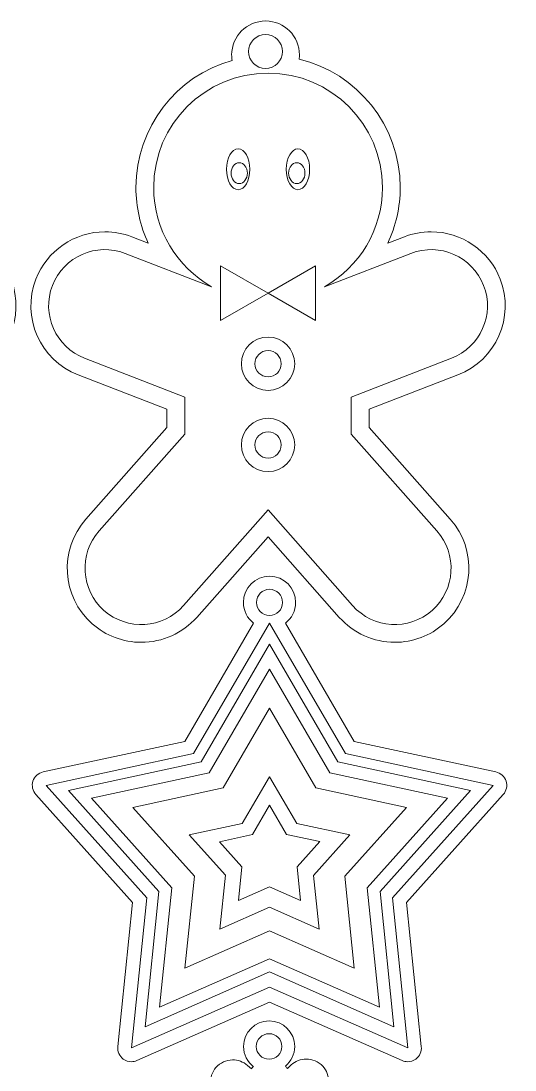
# Model space of a CAD drawing. Header units: centimetres. Extents: x -19.9 to 19.8, y -14.3 to 14.8.
# Drawn here: x 13.14 to 19.8, y 0.63 to 14.79 of the extents above; entities that cross this region are included whole.
import ezdxf

# ---------------------------------------------------------------- set-up
doc = ezdxf.new("R2010")
doc.units = ezdxf.units.CM
doc.header["$MEASUREMENT"] = 0
for name, color, linetype in [('layer 1', 7, 'Continuous'), ('layer 2', 7, 'Continuous'), ('layer 3', 7, 'Continuous')]:
    doc.layers.add(name, color=color, linetype=linetype)

msp = doc.modelspace()

# ---------------------------------------------------------------- linework, layer by layer
at = {"layer": 'layer 1', "color": 250, "lineweight": 9}
for points, knots in [([(15.98624, 14.26094), (15.98234, 14.28496), (15.98031, 14.30965), (15.98031, 14.33479), (15.98031, 14.33479), (15.98031, 14.58734), (16.18506, 14.79209), (16.43761, 14.79209), (16.43761, 14.79209), (16.69016, 14.79209), (16.8949, 14.58734), (16.8949, 14.33479), (16.8949, 14.33479), (16.8949, 14.31557), (16.89371, 14.29661), (16.89141, 14.27802)], [0, 0, 0, 0, 0.2, 0.2, 0.2, 0.2, 0.4, 0.4, 0.4, 0.4, 0.6, 0.6, 0.6, 0.6, 1, 1, 1, 1]), ([(16.43761, 14.60917), (16.56388, 14.60917), (16.66625, 14.50679), (16.66625, 14.38052), (16.66625, 14.38052), (16.66625, 14.25424), (16.56388, 14.15187), (16.43761, 14.15187), (16.43761, 14.15187), (16.31133, 14.15187), (16.20896, 14.25424), (16.20896, 14.38052), (16.20896, 14.38052), (16.20896, 14.50679), (16.31133, 14.60917), (16.43761, 14.60917)], [0, 0, 0, 0, 0.2, 0.2, 0.2, 0.2, 0.4, 0.4, 0.4, 0.4, 0.6, 0.6, 0.6, 0.6, 1, 1, 1, 1]), ([(9.38624, 14.26094), (8.63813, 14.04915), (8.08842, 13.36005), (8.08842, 12.54499), (8.08842, 12.54499), (8.08842, 12.28096), (8.14751, 12.02466), (8.25609, 11.7924), (8.25609, 11.7924), (8.25609, 11.7924), (8.03206, 11.87919), (8.03206, 11.87919), (8.03206, 11.87919), (7.91612, 11.92418), (7.79476, 11.94691), (7.67124, 11.94691), (7.67124, 11.94691), (7.26179, 11.94692), (6.8871, 11.69035), (6.73889, 11.30827), (6.73889, 11.30827), (6.53981, 10.79432), (6.796, 10.21418), (7.30997, 10.0151), (7.30997, 10.0151), (7.30997, 10.0151), (8.50808, 9.55093), (8.50808, 9.55093), (8.50808, 9.55093), (8.50808, 9.55093), (8.50808, 9.30577), (8.50808, 9.30577), (8.50808, 9.30577), (8.50808, 9.30577), (7.41274, 8.06753), (7.41274, 8.06753), (7.41274, 8.06753), (7.04772, 7.65477), (7.08649, 7.02183), (7.4992, 6.65665), (7.4992, 6.65665), (7.68209, 6.4949), (7.9172, 6.40579), (8.16117, 6.40579), (8.16117, 6.40579), (8.44753, 6.4058), (8.72054, 6.52877), (8.91021, 6.74306), (8.91021, 6.74306), (8.91021, 6.74306), (9.87139, 7.82969), (9.87139, 7.82969), (9.87139, 7.82969), (9.87139, 7.82969), (10.83255, 6.74301), (10.83255, 6.74301), (10.83255, 6.74301), (11.02216, 6.52877), (11.29512, 6.40579), (11.58154, 6.40579), (11.58154, 6.40579), (11.82549, 6.4058), (12.0606, 6.49488), (12.24354, 6.65665), (12.24354, 6.65665), (12.65631, 7.02189), (12.69509, 7.65482), (12.32995, 8.06753), (12.32995, 8.06753), (12.32995, 8.06753), (11.23474, 9.30577), (11.23474, 9.30577), (11.23474, 9.30577), (11.23474, 9.30577), (11.23474, 9.55093), (11.23474, 9.55093), (11.23474, 9.55093), (11.23474, 9.55093), (12.43284, 10.01511), (12.43284, 10.01511), (12.43284, 10.01511), (12.94675, 10.21424), (13.20293, 10.79435), (13.00385, 11.30843), (13.00385, 11.30843), (12.8557, 11.69036), (12.48101, 11.94691), (12.07145, 11.94691), (12.07145, 11.94691), (11.948, 11.94692), (11.82662, 11.92415), (11.71063, 11.87919), (11.71063, 11.87919), (11.71063, 11.87919), (11.48671, 11.79242), (11.48671, 11.79242), (11.48671, 11.79242), (11.59533, 12.02466), (11.65439, 12.28095), (11.65439, 12.54499), (11.65439, 12.54499), (11.65439, 13.38354), (11.07255, 14.0887), (10.29141, 14.27802)], [0, 0, 0, 0, 0.03703704, 0.03703704, 0.03703704, 0.03703704, 0.07407407, 0.07407407, 0.07407407, 0.07407407, 0.11111111, 0.11111111, 0.11111111, 0.11111111, 0.14814815, 0.14814815, 0.14814815, 0.14814815, 0.18518519, 0.18518519, 0.18518519, 0.18518519, 0.22222222, 0.22222222, 0.22222222, 0.22222222, 0.25925926, 0.25925926, 0.25925926, 0.25925926, 0.2962963, 0.2962963, 0.2962963, 0.2962963, 0.33333333, 0.33333333, 0.33333333, 0.33333333, 0.37037037, 0.37037037, 0.37037037, 0.37037037, 0.40740741, 0.40740741, 0.40740741, 0.40740741, 0.44444444, 0.44444444, 0.44444444, 0.44444444, 0.48148148, 0.48148148, 0.48148148, 0.48148148, 0.51851852, 0.51851852, 0.51851852, 0.51851852, 0.55555556, 0.55555556, 0.55555556, 0.55555556, 0.59259259, 0.59259259, 0.59259259, 0.59259259, 0.62962963, 0.62962963, 0.62962963, 0.62962963, 0.66666667, 0.66666667, 0.66666667, 0.66666667, 0.7037037, 0.7037037, 0.7037037, 0.7037037, 0.74074074, 0.74074074, 0.74074074, 0.74074074, 0.77777778, 0.77777778, 0.77777778, 0.77777778, 0.81481481, 0.81481481, 0.81481481, 0.81481481, 0.85185185, 0.85185185, 0.85185185, 0.85185185, 0.88888889, 0.88888889, 0.88888889, 0.88888889, 0.92592593, 0.92592593, 0.92592593, 0.92592593, 1, 1, 1, 1]), ([(15.98624, 14.26094), (15.23813, 14.04915), (14.68842, 13.36005), (14.68842, 12.54499), (14.68842, 12.54499), (14.68842, 12.28096), (14.74751, 12.02466), (14.85609, 11.7924), (14.85609, 11.7924), (14.85609, 11.7924), (14.63206, 11.87919), (14.63206, 11.87919), (14.63206, 11.87919), (14.51612, 11.92418), (14.39476, 11.94691), (14.27124, 11.94691), (14.27124, 11.94691), (13.86179, 11.94692), (13.4871, 11.69035), (13.33889, 11.30827), (13.33889, 11.30827), (13.13981, 10.79432), (13.396, 10.21418), (13.90997, 10.0151), (13.90997, 10.0151), (13.90997, 10.0151), (15.10808, 9.55093), (15.10808, 9.55093), (15.10808, 9.55093), (15.10808, 9.55093), (15.10808, 9.30577), (15.10808, 9.30577), (15.10808, 9.30577), (15.10808, 9.30577), (14.01274, 8.06753), (14.01274, 8.06753), (14.01274, 8.06753), (13.64772, 7.65477), (13.68649, 7.02183), (14.0992, 6.65665), (14.0992, 6.65665), (14.28209, 6.4949), (14.5172, 6.40579), (14.76117, 6.40579), (14.76117, 6.40579), (15.04753, 6.4058), (15.32054, 6.52877), (15.51021, 6.74306), (15.51021, 6.74306), (15.51021, 6.74306), (16.47139, 7.82969), (16.47139, 7.82969), (16.47139, 7.82969), (16.47139, 7.82969), (17.43255, 6.74301), (17.43255, 6.74301), (17.43255, 6.74301), (17.62216, 6.52877), (17.89512, 6.40579), (18.18154, 6.40579), (18.18154, 6.40579), (18.42549, 6.4058), (18.6606, 6.49488), (18.84354, 6.65665), (18.84354, 6.65665), (19.25631, 7.02189), (19.29509, 7.65482), (18.92995, 8.06753), (18.92995, 8.06753), (18.92995, 8.06753), (17.83474, 9.30577), (17.83474, 9.30577), (17.83474, 9.30577), (17.83474, 9.30577), (17.83474, 9.55093), (17.83474, 9.55093), (17.83474, 9.55093), (17.83474, 9.55093), (19.03284, 10.01511), (19.03284, 10.01511), (19.03284, 10.01511), (19.54675, 10.21424), (19.80293, 10.79435), (19.60385, 11.30843), (19.60385, 11.30843), (19.4557, 11.69036), (19.08101, 11.94691), (18.67145, 11.94691), (18.67145, 11.94691), (18.548, 11.94692), (18.42662, 11.92415), (18.31063, 11.87919), (18.31063, 11.87919), (18.31063, 11.87919), (18.08671, 11.79242), (18.08671, 11.79242), (18.08671, 11.79242), (18.19533, 12.02466), (18.25439, 12.28095), (18.25439, 12.54499), (18.25439, 12.54499), (18.25439, 13.38354), (17.67255, 14.0887), (16.89141, 14.27802)], [0, 0, 0, 0, 0.03703704, 0.03703704, 0.03703704, 0.03703704, 0.07407407, 0.07407407, 0.07407407, 0.07407407, 0.11111111, 0.11111111, 0.11111111, 0.11111111, 0.14814815, 0.14814815, 0.14814815, 0.14814815, 0.18518519, 0.18518519, 0.18518519, 0.18518519, 0.22222222, 0.22222222, 0.22222222, 0.22222222, 0.25925926, 0.25925926, 0.25925926, 0.25925926, 0.2962963, 0.2962963, 0.2962963, 0.2962963, 0.33333333, 0.33333333, 0.33333333, 0.33333333, 0.37037037, 0.37037037, 0.37037037, 0.37037037, 0.40740741, 0.40740741, 0.40740741, 0.40740741, 0.44444444, 0.44444444, 0.44444444, 0.44444444, 0.48148148, 0.48148148, 0.48148148, 0.48148148, 0.51851852, 0.51851852, 0.51851852, 0.51851852, 0.55555556, 0.55555556, 0.55555556, 0.55555556, 0.59259259, 0.59259259, 0.59259259, 0.59259259, 0.62962963, 0.62962963, 0.62962963, 0.62962963, 0.66666667, 0.66666667, 0.66666667, 0.66666667, 0.7037037, 0.7037037, 0.7037037, 0.7037037, 0.74074074, 0.74074074, 0.74074074, 0.74074074, 0.77777778, 0.77777778, 0.77777778, 0.77777778, 0.81481481, 0.81481481, 0.81481481, 0.81481481, 0.85185185, 0.85185185, 0.85185185, 0.85185185, 0.88888889, 0.88888889, 0.88888889, 0.88888889, 0.92592593, 0.92592593, 0.92592593, 0.92592593, 1, 1, 1, 1]), ([(16.27694, 6.66521), (16.19303, 6.72964), (16.13892, 6.83096), (16.13892, 6.94494), (16.13892, 6.94494), (16.13892, 7.13959), (16.29671, 7.29738), (16.49136, 7.29738), (16.49136, 7.29738), (16.686, 7.29738), (16.84379, 7.13959), (16.84379, 6.94494), (16.84379, 6.94494), (16.84379, 6.831), (16.78971, 6.7297), (16.70585, 6.66527)], [0, 0, 0, 0, 0.2, 0.2, 0.2, 0.2, 0.4, 0.4, 0.4, 0.4, 0.6, 0.6, 0.6, 0.6, 1, 1, 1, 1]), ([(16.49136, 7.12116), (16.58867, 7.12116), (16.66757, 7.04226), (16.66757, 6.94494), (16.66757, 6.94494), (16.66757, 6.84762), (16.58867, 6.76872), (16.49136, 6.76872), (16.49136, 6.76872), (16.39404, 6.76872), (16.31514, 6.84762), (16.31514, 6.94494), (16.31514, 6.94494), (16.31514, 7.04226), (16.39404, 7.12116), (16.49136, 7.12116)], [0, 0, 0, 0, 0.2, 0.2, 0.2, 0.2, 0.4, 0.4, 0.4, 0.4, 0.6, 0.6, 0.6, 0.6, 1, 1, 1, 1]), ([(16.27694, 6.66521), (16.27694, 6.66521), (15.3486, 5.06877), (15.3486, 5.06877), (15.3486, 5.06877), (15.3486, 5.06877), (13.43705, 4.65645), (13.43705, 4.65645), (13.43705, 4.65645), (13.37269, 4.64252), (13.32051, 4.59547), (13.30015, 4.53277), (13.30015, 4.53277), (13.27973, 4.47012), (13.29423, 4.40135), (13.33821, 4.35224), (13.33821, 4.35224), (13.33821, 4.35224), (14.64197, 2.8945), (14.64197, 2.8945), (14.64197, 2.8945), (14.64197, 2.8945), (14.44372, 0.94922), (14.44372, 0.94922), (14.44372, 0.94922), (14.43705, 0.88366), (14.46576, 0.81946), (14.51909, 0.78079), (14.51909, 0.78079), (14.55122, 0.75739), (14.58934, 0.74544), (14.62781, 0.74544), (14.62781, 0.74544), (14.65313, 0.74546), (14.67861, 0.75066), (14.70252, 0.76119), (14.70252, 0.76119), (14.70252, 0.76119), (16.49136, 1.55124), (16.49136, 1.55124), (16.49136, 1.55124), (16.49136, 1.55124), (18.28027, 0.7612), (18.28027, 0.7612), (18.28027, 0.7612), (18.30423, 0.75067), (18.32962, 0.74544), (18.35494, 0.74544), (18.35494, 0.74544), (18.39341, 0.74546), (18.43162, 0.75742), (18.46374, 0.78079), (18.46374, 0.78079), (18.51708, 0.8195), (18.54575, 0.88366), (18.53907, 0.94927), (18.53907, 0.94927), (18.53907, 0.94927), (18.34066, 2.89455), (18.34066, 2.89455), (18.34066, 2.89455), (18.34066, 2.89455), (19.64398, 4.35225), (19.64398, 4.35225), (19.64398, 4.35225), (19.68785, 4.40139), (19.70236, 4.47011), (19.68197, 4.53278), (19.68197, 4.53278), (19.66167, 4.59549), (19.60944, 4.6425), (19.54508, 4.65644), (19.54508, 4.65644), (19.54508, 4.65644), (17.63425, 5.06877), (17.63425, 5.06877), (17.63425, 5.06877), (17.63425, 5.06877), (16.70585, 6.66527), (16.70585, 6.66527)], [0, 0, 0, 0, 0.04761905, 0.04761905, 0.04761905, 0.04761905, 0.0952381, 0.0952381, 0.0952381, 0.0952381, 0.14285714, 0.14285714, 0.14285714, 0.14285714, 0.19047619, 0.19047619, 0.19047619, 0.19047619, 0.23809524, 0.23809524, 0.23809524, 0.23809524, 0.28571429, 0.28571429, 0.28571429, 0.28571429, 0.33333333, 0.33333333, 0.33333333, 0.33333333, 0.38095238, 0.38095238, 0.38095238, 0.38095238, 0.42857143, 0.42857143, 0.42857143, 0.42857143, 0.47619048, 0.47619048, 0.47619048, 0.47619048, 0.52380952, 0.52380952, 0.52380952, 0.52380952, 0.57142857, 0.57142857, 0.57142857, 0.57142857, 0.61904762, 0.61904762, 0.61904762, 0.61904762, 0.66666667, 0.66666667, 0.66666667, 0.66666667, 0.71428571, 0.71428571, 0.71428571, 0.71428571, 0.76190476, 0.76190476, 0.76190476, 0.76190476, 0.80952381, 0.80952381, 0.80952381, 0.80952381, 0.85714286, 0.85714286, 0.85714286, 0.85714286, 0.9047619, 0.9047619, 0.9047619, 0.9047619, 1, 1, 1, 1]), ([(16.27549, 0.67709), (16.19328, 0.74021), (16.14026, 0.83949), (16.14026, 0.95116), (16.14026, 0.95116), (16.14026, 1.14188), (16.29486, 1.29648), (16.48558, 1.29648), (16.48558, 1.29648), (16.67629, 1.29648), (16.83089, 1.14188), (16.83089, 0.95116), (16.83089, 0.95116), (16.83089, 0.84423), (16.78228, 0.74865), (16.70597, 0.68532)], [0, 0, 0, 0, 0.2, 0.2, 0.2, 0.2, 0.4, 0.4, 0.4, 0.4, 0.6, 0.6, 0.6, 0.6, 1, 1, 1, 1]), ([(16.48558, 1.12382), (16.58093, 1.12382), (16.65823, 1.04652), (16.65823, 0.95116), (16.65823, 0.95116), (16.65823, 0.85581), (16.58093, 0.77851), (16.48558, 0.77851), (16.48558, 0.77851), (16.39022, 0.77851), (16.31292, 0.85581), (16.31292, 0.95116), (16.31292, 0.95116), (16.31292, 1.04652), (16.39022, 1.12382), (16.48558, 1.12382)], [0, 0, 0, 0, 0.2, 0.2, 0.2, 0.2, 0.4, 0.4, 0.4, 0.4, 0.6, 0.6, 0.6, 0.6, 1, 1, 1, 1])]:
    msp.add_open_spline(points, degree=3, knots=knots, dxfattribs=at)
at = {"layer": 'layer 1', "lineweight": 9}
msp.add_open_spline([(16.70597, 0.68532), (16.71539, 0.67568), (16.7242, 0.66539), (16.73228, 0.65455), (16.73228, 0.65455), (16.73228, 0.65455), (16.78506, 0.70287), (16.78506, 0.70287), (16.78506, 0.70287), (16.83965, 0.7528), (16.91036, 0.78075), (16.9842, 0.78164), (16.9842, 0.78164), (17.06961, 0.78265), (17.15165, 0.74712), (17.20931, 0.68412), (17.20931, 0.68412), (17.26349, 0.62516), (17.29139, 0.54837), (17.28789, 0.46818), (17.28789, 0.46818), (17.28432, 0.38792), (17.24975, 0.31386), (17.19041, 0.25973), (17.19041, 0.25973), (17.19041, 0.25973), (16.79852, -0.09919), (16.79852, -0.09919), (16.79852, -0.09919), (16.79852, -0.09919), (16.80475, -0.62162), (16.80475, -0.62162), (16.80475, -0.62162), (16.80475, -0.62162), (17.05287, -1.03998), (17.05287, -1.03998), (17.05287, -1.03998), (17.05287, -1.03998), (17.44769, -0.33697), (17.44769, -0.33697), (17.44769, -0.33697), (17.50017, -0.24368), (17.59911, -0.185), (17.706, -0.18372), (17.706, -0.18372), (17.75848, -0.18309), (17.81047, -0.1964), (17.85636, -0.22206), (17.85636, -0.22206), (18.00081, -0.30319), (18.05236, -0.48654), (17.97149, -0.63091), (17.97149, -0.63091), (17.97149, -0.63091), (17.58055, -1.32703), (17.58055, -1.32703), (17.58055, -1.32703), (17.58055, -1.32703), (18.04259, -1.32156), (18.04259, -1.32156), (18.04259, -1.32156), (18.04259, -1.32156), (18.49687, -1.05082), (18.49687, -1.05082), (18.49687, -1.05082), (18.49687, -1.05082), (18.59836, -0.5288), (18.59836, -0.5288), (18.59836, -0.5288), (18.62556, -0.38967), (18.74794, -0.28756), (18.88945, -0.28587), (18.88945, -0.28587), (18.90974, -0.28566), (18.9302, -0.28746), (18.95024, -0.29134), (18.95024, -0.29134), (19.11296, -0.32297), (19.21949, -0.48087), (19.18794, -0.64339), (19.18794, -0.64339), (19.18794, -0.64339), (19.17426, -0.71365), (19.17426, -0.71365), (19.17426, -0.71365), (19.26934, -0.72232), (19.35596, -0.77617), (19.40531, -0.85903), (19.40531, -0.85903), (19.45626, -0.94479), (19.45953, -1.04593), (19.42306, -1.13131), (19.42306, -1.13131), (19.42306, -1.13131), (19.49138, -1.15276), (19.49138, -1.15276), (19.49138, -1.15276), (19.5679, -1.17673), (19.63051, -1.22908), (19.66769, -1.30015), (19.66769, -1.30015), (19.7049, -1.3713), (19.71212, -1.45264), (19.68807, -1.5292), (19.68807, -1.5292), (19.64901, -1.65357), (19.53528, -1.73803), (19.40513, -1.73962), (19.40513, -1.73962), (19.37303, -1.73995), (19.34139, -1.73529), (19.31102, -1.72565), (19.31102, -1.72565), (19.31102, -1.72565), (18.80431, -1.56682), (18.80431, -1.56682), (18.80431, -1.56682), (18.80431, -1.56682), (18.36066, -1.83122), (18.36066, -1.83122), (18.36066, -1.83122), (18.36066, -1.83122), (18.11867, -2.26205), (18.11867, -2.26205), (18.11867, -2.26205), (18.11867, -2.26205), (18.93026, -2.25234), (18.93026, -2.25234), (18.93026, -2.25234), (19.09579, -2.25042), (19.23207, -2.38349), (19.23408, -2.54908), (19.23408, -2.54908), (19.236, -2.71465), (19.10295, -2.851), (18.93738, -2.85293), (18.93738, -2.85293), (18.93738, -2.85293), (18.1342, -2.86249), (18.1342, -2.86249), (18.1342, -2.86249), (18.1342, -2.86249), (18.37885, -3.275), (18.37885, -3.275), (18.37885, -3.275), (18.37885, -3.275), (18.82706, -3.52827), (18.82706, -3.52827), (18.82706, -3.52827), (18.82706, -3.52827), (19.3305, -3.3574), (19.3305, -3.3574), (19.3305, -3.3574), (19.3608, -3.34719), (19.39194, -3.34186), (19.42347, -3.34151), (19.42347, -3.34151), (19.55385, -3.33997), (19.66953, -3.42182), (19.71142, -3.54534), (19.71142, -3.54534), (19.73718, -3.62095), (19.73193, -3.70247), (19.69642, -3.77448), (19.69642, -3.77448), (19.66095, -3.84653), (19.59955, -3.90041), (19.52344, -3.92616), (19.52344, -3.92616), (19.52344, -3.92616), (19.45579, -3.94916), (19.45579, -3.94916), (19.45579, -3.94916), (19.49434, -4.03368), (19.49334, -4.13489), (19.44428, -4.22176), (19.44428, -4.22176), (19.39681, -4.3057), (19.31148, -4.36154), (19.21675, -4.37245), (19.21675, -4.37245), (19.21675, -4.37245), (19.23206, -4.44226), (19.23206, -4.44226), (19.23206, -4.44226), (19.26739, -4.60409), (19.16456, -4.76445), (19.00285, -4.79981), (19.00285, -4.79981), (18.98453, -4.804), (18.96346, -4.8065), (18.94212, -4.80672), (18.94212, -4.80672), (18.80037, -4.8084), (18.67556, -4.7091), (18.64529, -4.57051), (18.64529, -4.57051), (18.64529, -4.57051), (18.53164, -4.05108), (18.53164, -4.05108), (18.53164, -4.05108), (18.53164, -4.05108), (18.07001, -3.79025), (18.07001, -3.79025), (18.07001, -3.79025), (18.07001, -3.79025), (17.59847, -3.79586), (17.59847, -3.79586), (17.59847, -3.79586), (17.59847, -3.79586), (18.01263, -4.49407), (18.01263, -4.49407), (18.01263, -4.49407), (18.09715, -4.63648), (18.05004, -4.82108), (17.90762, -4.90561), (17.90762, -4.90561), (17.86269, -4.9324), (17.81083, -4.94701), (17.75796, -4.9476), (17.75796, -4.9476), (17.65114, -4.94889), (17.55085, -4.89262), (17.49617, -4.80079), (17.49617, -4.80079), (17.49617, -4.80079), (17.0835, -4.10517), (17.0835, -4.10517), (17.0835, -4.10517), (17.0835, -4.10517), (16.851, -4.51914), (16.851, -4.51914), (16.851, -4.51914), (16.851, -4.51914), (16.8572, -5.04181), (16.8572, -5.04181), (16.8572, -5.04181), (16.8572, -5.04181), (17.25771, -5.39133), (17.25771, -5.39133), (17.25771, -5.39133), (17.31827, -5.44417), (17.35456, -5.51747), (17.35992, -5.59757), (17.35992, -5.59757), (17.3653, -5.67765), (17.33914, -5.75496), (17.28632, -5.81526), (17.28632, -5.81526), (17.23059, -5.87936), (17.14931, -5.91691), (17.06381, -5.91792), (17.06381, -5.91792), (16.99006, -5.91884), (16.91873, -5.89259), (16.86304, -5.84411), (16.86304, -5.84411), (16.86304, -5.84411), (16.80888, -5.79686), (16.80888, -5.79686), (16.80888, -5.79686), (16.75519, -5.87269), (16.66715, -5.92265), (16.56738, -5.92388), (16.56738, -5.92388), (16.46757, -5.92505), (16.37836, -5.87716), (16.32287, -5.80265), (16.32287, -5.80265), (16.32287, -5.80265), (16.27013, -5.85097), (16.27013, -5.85097), (16.27013, -5.85097), (16.21532, -5.90094), (16.14466, -5.92886), (16.0709, -5.92977), (16.0709, -5.92977), (15.98555, -5.93076), (15.90352, -5.89525), (15.84582, -5.83229), (15.84582, -5.83229), (15.73397, -5.71022), (15.74227, -5.51989), (15.86437, -5.40795), (15.86437, -5.40795), (15.86437, -5.40795), (16.25659, -5.04892), (16.25659, -5.04892), (16.25659, -5.04892), (16.25659, -5.04892), (16.25042, -4.52625), (16.25042, -4.52625), (16.25042, -4.52625), (16.25042, -4.52625), (16.01066, -4.12224), (16.01066, -4.12224), (16.01066, -4.12224), (16.01066, -4.12224), (15.61254, -4.83105), (15.61254, -4.83105), (15.61254, -4.83105), (15.55998, -4.92438), (15.46103, -4.98301), (15.35417, -4.98425), (15.35417, -4.98425), (15.30172, -4.98484), (15.2498, -4.97163), (15.20397, -4.94599), (15.20397, -4.94599), (15.05932, -4.86476), (15.00783, -4.68138), (15.0888, -4.53698), (15.0888, -4.53698), (15.0888, -4.53698), (15.49098, -3.82088), (15.49098, -3.82088), (15.49098, -3.82088), (15.49098, -3.82088), (15.0126, -3.8266), (15.0126, -3.8266), (15.0126, -3.8266), (15.0126, -3.8266), (14.55825, -4.09739), (14.55825, -4.09739), (14.55825, -4.09739), (14.55825, -4.09739), (14.45684, -4.61924), (14.45684, -4.61924), (14.45684, -4.61924), (14.42971, -4.75839), (14.30728, -4.86052), (14.1657, -4.86218), (14.1657, -4.86218), (14.14441, -4.86245), (14.1234, -4.8605), (14.10326, -4.85642), (14.10326, -4.85642), (14.02598, -4.84142), (13.95792, -4.79643), (13.91306, -4.72989), (13.91306, -4.72989), (13.86813, -4.66334), (13.85189, -4.58334), (13.86724, -4.50454), (13.86724, -4.50454), (13.86724, -4.50454), (13.88089, -4.43446), (13.88089, -4.43446), (13.88089, -4.43446), (13.78579, -4.42585), (13.69909, -4.37199), (13.64979, -4.28909), (13.64979, -4.28909), (13.59879, -4.20335), (13.59551, -4.10223), (13.63209, -4.01682), (13.63209, -4.01682), (13.63209, -4.01682), (13.56372, -3.99541), (13.56372, -3.99541), (13.56372, -3.99541), (13.40573, -3.9459), (13.31751, -3.77707), (13.36695, -3.61909), (13.36695, -3.61909), (13.40596, -3.49458), (13.51965, -3.41002), (13.64992, -3.4085), (13.64992, -3.4085), (13.68155, -3.40809), (13.71294, -3.41277), (13.74322, -3.42225), (13.74322, -3.42225), (13.74322, -3.42225), (14.25087, -3.58137), (14.25087, -3.58137), (14.25087, -3.58137), (14.25087, -3.58137), (14.69447, -3.31695), (14.69447, -3.31695), (14.69447, -3.31695), (14.69447, -3.31695), (14.92827, -2.90056), (14.92827, -2.90056), (14.92827, -2.90056), (14.92827, -2.90056), (14.12077, -2.91016), (14.12077, -2.91016), (14.12077, -2.91016), (13.9552, -2.91209), (13.8189, -2.77901), (13.81693, -2.61343), (13.81693, -2.61343), (13.81494, -2.44784), (13.94807, -2.31152), (14.11364, -2.3096), (14.11364, -2.3096), (14.11364, -2.3096), (14.92947, -2.29987), (14.92947, -2.29987), (14.92947, -2.29987), (14.92947, -2.29987), (14.67629, -1.87318), (14.67629, -1.87318), (14.67629, -1.87318), (14.67629, -1.87318), (14.22801, -1.61983), (14.22801, -1.61983), (14.22801, -1.61983), (14.22801, -1.61983), (13.72453, -1.79073), (13.72453, -1.79073), (13.72453, -1.79073), (13.69465, -1.80088), (13.66327, -1.8063), (13.6316, -1.80674), (13.6316, -1.80674), (13.50121, -1.80826), (13.38545, -1.72628), (13.34361, -1.60274), (13.34361, -1.60274), (13.31784, -1.52699), (13.32316, -1.44549), (13.35871, -1.37345), (13.35871, -1.37345), (13.39421, -1.30151), (13.45554, -1.24775), (13.53144, -1.22196), (13.53144, -1.22196), (13.53144, -1.22196), (13.59927, -1.19894), (13.59927, -1.19894), (13.59927, -1.19894), (13.56077, -1.11444), (13.56168, -1.01338), (13.61068, -0.92645), (13.61068, -0.92645), (13.65831, -0.84233), (13.74361, -0.78655), (13.83831, -0.77567), (13.83831, -0.77567), (13.83831, -0.77567), (13.82305, -0.70585), (13.82305, -0.70585), (13.82305, -0.70585), (13.78787, -0.54405), (13.89064, -0.38378), (14.05207, -0.34834), (14.05207, -0.34834), (14.07194, -0.34393), (14.09257, -0.34156), (14.11308, -0.3413), (14.11308, -0.3413), (14.25462, -0.33962), (14.3794, -0.43891), (14.40981, -0.57737), (14.40981, -0.57737), (14.40981, -0.57737), (14.52344, -1.09703), (14.52344, -1.09703), (14.52344, -1.09703), (14.52344, -1.09703), (14.98515, -1.35784), (14.98515, -1.35784), (14.98515, -1.35784), (14.98515, -1.35784), (15.45038, -1.35235), (15.45038, -1.35235), (15.45038, -1.35235), (15.45038, -1.35235), (15.03833, -0.65782), (15.03833, -0.65782), (15.03833, -0.65782), (14.95392, -0.51541), (15.00096, -0.3309), (15.1433, -0.24635), (15.1433, -0.24635), (15.18863, -0.21942), (15.2404, -0.20485), (15.29304, -0.20424), (15.29304, -0.20424), (15.39989, -0.20296), (15.50022, -0.25927), (15.55486, -0.35122), (15.55486, -0.35122), (15.55486, -0.35122), (15.96848, -1.04845), (15.96848, -1.04845), (15.96848, -1.04845), (15.96848, -1.04845), (16.2041, -0.62874), (16.2041, -0.62874), (16.2041, -0.62874), (16.2041, -0.62874), (16.19791, -0.10632), (16.19791, -0.10632), (16.19791, -0.10632), (16.19791, -0.10632), (15.79733, 0.2433), (15.79733, 0.2433), (15.79733, 0.2433), (15.73696, 0.29599), (15.70065, 0.3691), (15.69521, 0.44916), (15.69521, 0.44916), (15.68975, 0.52921), (15.71576, 0.60653), (15.76855, 0.66698), (15.76855, 0.66698), (15.82502, 0.73148), (15.90611, 0.76877), (15.99138, 0.76978), (15.99138, 0.76978), (16.0652, 0.77069), (16.13652, 0.74444), (16.1922, 0.69593), (16.1922, 0.69593), (16.1922, 0.69593), (16.2462, 0.64877), (16.2462, 0.64877), (16.2462, 0.64877), (16.254, 0.65977), (16.26253, 0.67022), (16.27169, 0.68005)], degree=3, knots=[0, 0, 0, 0, 0.00757576, 0.00757576, 0.00757576, 0.00757576, 0.01515152, 0.01515152, 0.01515152, 0.01515152, 0.02272727, 0.02272727, 0.02272727, 0.02272727, 0.03030303, 0.03030303, 0.03030303, 0.03030303, 0.03787879, 0.03787879, 0.03787879, 0.03787879, 0.04545455, 0.04545455, 0.04545455, 0.04545455, 0.0530303, 0.0530303, 0.0530303, 0.0530303, 0.06060606, 0.06060606, 0.06060606, 0.06060606, 0.06818182, 0.06818182, 0.06818182, 0.06818182, 0.07575758, 0.07575758, 0.07575758, 0.07575758, 0.08333333, 0.08333333, 0.08333333, 0.08333333, 0.09090909, 0.09090909, 0.09090909, 0.09090909, 0.09848485, 0.09848485, 0.09848485, 0.09848485, 0.10606061, 0.10606061, 0.10606061, 0.10606061, 0.11363636, 0.11363636, 0.11363636, 0.11363636, 0.12121212, 0.12121212, 0.12121212, 0.12121212, 0.12878788, 0.12878788, 0.12878788, 0.12878788, 0.13636364, 0.13636364, 0.13636364, 0.13636364, 0.14393939, 0.14393939, 0.14393939, 0.14393939, 0.15151515, 0.15151515, 0.15151515, 0.15151515, 0.15909091, 0.15909091, 0.15909091, 0.15909091, 0.16666667, 0.16666667, 0.16666667, 0.16666667, 0.17424242, 0.17424242, 0.17424242, 0.17424242, 0.18181818, 0.18181818, 0.18181818, 0.18181818, 0.18939394, 0.18939394, 0.18939394, 0.18939394, 0.1969697, 0.1969697, 0.1969697, 0.1969697, 0.20454545, 0.20454545, 0.20454545, 0.20454545, 0.21212121, 0.21212121, 0.21212121, 0.21212121, 0.21969697, 0.21969697, 0.21969697, 0.21969697, 0.22727273, 0.22727273, 0.22727273, 0.22727273, 0.23484848, 0.23484848, 0.23484848, 0.23484848, 0.24242424, 0.24242424, 0.24242424, 0.24242424, 0.25, 0.25, 0.25, 0.25, 0.25757576, 0.25757576, 0.25757576, 0.25757576, 0.26515152, 0.26515152, 0.26515152, 0.26515152, 0.27272727, 0.27272727, 0.27272727, 0.27272727, 0.28030303, 0.28030303, 0.28030303, 0.28030303, 0.28787879, 0.28787879, 0.28787879, 0.28787879, 0.29545455, 0.29545455, 0.29545455, 0.29545455, 0.3030303, 0.3030303, 0.3030303, 0.3030303, 0.31060606, 0.31060606, 0.31060606, 0.31060606, 0.31818182, 0.31818182, 0.31818182, 0.31818182, 0.32575758, 0.32575758, 0.32575758, 0.32575758, 0.33333333, 0.33333333, 0.33333333, 0.33333333, 0.34090909, 0.34090909, 0.34090909, 0.34090909, 0.34848485, 0.34848485, 0.34848485, 0.34848485, 0.35606061, 0.35606061, 0.35606061, 0.35606061, 0.36363636, 0.36363636, 0.36363636, 0.36363636, 0.37121212, 0.37121212, 0.37121212, 0.37121212, 0.37878788, 0.37878788, 0.37878788, 0.37878788, 0.38636364, 0.38636364, 0.38636364, 0.38636364, 0.39393939, 0.39393939, 0.39393939, 0.39393939, 0.40151515, 0.40151515, 0.40151515, 0.40151515, 0.40909091, 0.40909091, 0.40909091, 0.40909091, 0.41666667, 0.41666667, 0.41666667, 0.41666667, 0.42424242, 0.42424242, 0.42424242, 0.42424242, 0.43181818, 0.43181818, 0.43181818, 0.43181818, 0.43939394, 0.43939394, 0.43939394, 0.43939394, 0.4469697, 0.4469697, 0.4469697, 0.4469697, 0.45454545, 0.45454545, 0.45454545, 0.45454545, 0.46212121, 0.46212121, 0.46212121, 0.46212121, 0.46969697, 0.46969697, 0.46969697, 0.46969697, 0.47727273, 0.47727273, 0.47727273, 0.47727273, 0.48484848, 0.48484848, 0.48484848, 0.48484848, 0.49242424, 0.49242424, 0.49242424, 0.49242424, 0.5, 0.5, 0.5, 0.5, 0.50757576, 0.50757576, 0.50757576, 0.50757576, 0.51515152, 0.51515152, 0.51515152, 0.51515152, 0.52272727, 0.52272727, 0.52272727, 0.52272727, 0.53030303, 0.53030303, 0.53030303, 0.53030303, 0.53787879, 0.53787879, 0.53787879, 0.53787879, 0.54545455, 0.54545455, 0.54545455, 0.54545455, 0.5530303, 0.5530303, 0.5530303, 0.5530303, 0.56060606, 0.56060606, 0.56060606, 0.56060606, 0.56818182, 0.56818182, 0.56818182, 0.56818182, 0.57575758, 0.57575758, 0.57575758, 0.57575758, 0.58333333, 0.58333333, 0.58333333, 0.58333333, 0.59090909, 0.59090909, 0.59090909, 0.59090909, 0.59848485, 0.59848485, 0.59848485, 0.59848485, 0.60606061, 0.60606061, 0.60606061, 0.60606061, 0.61363636, 0.61363636, 0.61363636, 0.61363636, 0.62121212, 0.62121212, 0.62121212, 0.62121212, 0.62878788, 0.62878788, 0.62878788, 0.62878788, 0.63636364, 0.63636364, 0.63636364, 0.63636364, 0.64393939, 0.64393939, 0.64393939, 0.64393939, 0.65151515, 0.65151515, 0.65151515, 0.65151515, 0.65909091, 0.65909091, 0.65909091, 0.65909091, 0.66666667, 0.66666667, 0.66666667, 0.66666667, 0.67424242, 0.67424242, 0.67424242, 0.67424242, 0.68181818, 0.68181818, 0.68181818, 0.68181818, 0.68939394, 0.68939394, 0.68939394, 0.68939394, 0.6969697, 0.6969697, 0.6969697, 0.6969697, 0.70454545, 0.70454545, 0.70454545, 0.70454545, 0.71212121, 0.71212121, 0.71212121, 0.71212121, 0.71969697, 0.71969697, 0.71969697, 0.71969697, 0.72727273, 0.72727273, 0.72727273, 0.72727273, 0.73484848, 0.73484848, 0.73484848, 0.73484848, 0.74242424, 0.74242424, 0.74242424, 0.74242424, 0.75, 0.75, 0.75, 0.75, 0.75757576, 0.75757576, 0.75757576, 0.75757576, 0.76515152, 0.76515152, 0.76515152, 0.76515152, 0.77272727, 0.77272727, 0.77272727, 0.77272727, 0.78030303, 0.78030303, 0.78030303, 0.78030303, 0.78787879, 0.78787879, 0.78787879, 0.78787879, 0.79545455, 0.79545455, 0.79545455, 0.79545455, 0.8030303, 0.8030303, 0.8030303, 0.8030303, 0.81060606, 0.81060606, 0.81060606, 0.81060606, 0.81818182, 0.81818182, 0.81818182, 0.81818182, 0.82575758, 0.82575758, 0.82575758, 0.82575758, 0.83333333, 0.83333333, 0.83333333, 0.83333333, 0.84090909, 0.84090909, 0.84090909, 0.84090909, 0.84848485, 0.84848485, 0.84848485, 0.84848485, 0.85606061, 0.85606061, 0.85606061, 0.85606061, 0.86363636, 0.86363636, 0.86363636, 0.86363636, 0.87121212, 0.87121212, 0.87121212, 0.87121212, 0.87878788, 0.87878788, 0.87878788, 0.87878788, 0.88636364, 0.88636364, 0.88636364, 0.88636364, 0.89393939, 0.89393939, 0.89393939, 0.89393939, 0.90151515, 0.90151515, 0.90151515, 0.90151515, 0.90909091, 0.90909091, 0.90909091, 0.90909091, 0.91666667, 0.91666667, 0.91666667, 0.91666667, 0.92424242, 0.92424242, 0.92424242, 0.92424242, 0.93181818, 0.93181818, 0.93181818, 0.93181818, 0.93939394, 0.93939394, 0.93939394, 0.93939394, 0.9469697, 0.9469697, 0.9469697, 0.9469697, 0.95454545, 0.95454545, 0.95454545, 0.95454545, 0.96212121, 0.96212121, 0.96212121, 0.96212121, 0.96969697, 0.96969697, 0.96969697, 0.96969697, 0.97727273, 0.97727273, 0.97727273, 0.97727273, 0.98484848, 0.98484848, 0.98484848, 0.98484848, 1, 1, 1, 1], dxfattribs=at)
at = {"layer": 'layer 2', "lineweight": 9}
for points, knots in [([(19.38005, 11.22166), (19.22835, 11.61265), (18.78842, 11.80687), (18.39737, 11.65538), (18.39737, 11.65538), (18.39737, 11.65538), (17.23289, 11.20412), (17.23289, 11.20412), (17.23289, 11.20412), (17.69923, 11.46949), (18.01433, 11.97008), (18.01433, 12.54499), (18.01433, 12.54499), (18.01433, 13.39715), (17.32359, 14.0879), (16.47137, 14.0879), (16.47137, 14.0879), (15.61926, 14.0879), (14.92847, 13.39715), (14.92847, 12.54499), (14.92847, 12.54499), (14.92847, 11.97009), (15.24359, 11.46949), (15.70993, 11.20412), (15.70993, 11.20412), (15.70993, 11.20412), (14.54533, 11.65539), (14.54533, 11.65539), (14.54533, 11.65539), (14.15432, 11.80688), (13.71445, 11.61264), (13.56275, 11.22165), (13.56275, 11.22165), (13.41128, 10.83043), (13.60551, 10.39049), (13.99671, 10.23896), (13.99671, 10.23896), (13.99671, 10.23896), (15.34813, 9.71536), (15.34813, 9.71536), (15.34813, 9.71536), (15.34813, 9.71536), (15.34813, 9.21483), (15.34813, 9.21483), (15.34813, 9.21483), (15.34813, 9.21483), (14.19257, 7.90853), (14.19257, 7.90853), (14.19257, 7.90853), (13.91481, 7.59444), (13.94412, 7.11437), (14.25827, 6.83647), (14.25827, 6.83647), (14.57243, 6.55862), (15.05247, 6.58802), (15.33038, 6.90212), (15.33038, 6.90212), (15.33038, 6.90212), (16.47139, 8.19202), (16.47139, 8.19202), (16.47139, 8.19202), (16.47139, 8.19202), (17.61233, 6.90212), (17.61233, 6.90212), (17.61233, 6.90212), (17.89029, 6.58804), (18.37026, 6.55862), (18.68447, 6.83647), (18.68447, 6.83647), (18.99857, 7.11439), (19.02798, 7.59443), (18.75013, 7.90853), (18.75013, 7.90853), (18.75013, 7.90853), (17.59469, 9.21483), (17.59469, 9.21483), (17.59469, 9.21483), (17.59469, 9.21483), (17.59469, 9.71536), (17.59469, 9.71536), (17.59469, 9.71536), (17.59469, 9.71536), (18.94609, 10.23899), (18.94609, 10.23899), (18.94609, 10.23899), (19.3372, 10.39049), (19.53158, 10.83043), (19.38005, 11.22166)], [0, 0, 0, 0, 0.04347826, 0.04347826, 0.04347826, 0.04347826, 0.08695652, 0.08695652, 0.08695652, 0.08695652, 0.13043478, 0.13043478, 0.13043478, 0.13043478, 0.17391304, 0.17391304, 0.17391304, 0.17391304, 0.2173913, 0.2173913, 0.2173913, 0.2173913, 0.26086957, 0.26086957, 0.26086957, 0.26086957, 0.30434783, 0.30434783, 0.30434783, 0.30434783, 0.34782609, 0.34782609, 0.34782609, 0.34782609, 0.39130435, 0.39130435, 0.39130435, 0.39130435, 0.43478261, 0.43478261, 0.43478261, 0.43478261, 0.47826087, 0.47826087, 0.47826087, 0.47826087, 0.52173913, 0.52173913, 0.52173913, 0.52173913, 0.56521739, 0.56521739, 0.56521739, 0.56521739, 0.60869565, 0.60869565, 0.60869565, 0.60869565, 0.65217391, 0.65217391, 0.65217391, 0.65217391, 0.69565217, 0.69565217, 0.69565217, 0.69565217, 0.73913043, 0.73913043, 0.73913043, 0.73913043, 0.7826087, 0.7826087, 0.7826087, 0.7826087, 0.82608696, 0.82608696, 0.82608696, 0.82608696, 0.86956522, 0.86956522, 0.86956522, 0.86956522, 0.91304348, 0.91304348, 0.91304348, 0.91304348, 1, 1, 1, 1]), ([(16.22539, 12.79079), (16.22539, 12.63869), (16.15494, 12.51519), (16.06793, 12.51519), (16.06793, 12.51519), (15.98095, 12.51522), (15.91059, 12.63866), (15.91059, 12.79073), (15.91059, 12.79073), (15.91059, 12.94279), (15.98092, 13.06626), (16.06793, 13.06626), (16.06793, 13.06626), (16.15494, 13.06626), (16.22536, 12.94279), (16.22539, 12.79079)], [0, 0, 0, 0, 0.2, 0.2, 0.2, 0.2, 0.4, 0.4, 0.4, 0.4, 0.6, 0.6, 0.6, 0.6, 1, 1, 1, 1]), ([(17.03231, 12.79079), (17.03231, 12.63869), (16.96185, 12.51519), (16.87484, 12.51519), (16.87484, 12.51519), (16.78774, 12.51522), (16.71738, 12.63866), (16.71738, 12.79073), (16.71738, 12.79073), (16.71741, 12.94279), (16.78774, 13.06626), (16.87484, 13.06626), (16.87484, 13.06626), (16.96185, 13.06626), (17.03231, 12.94279), (17.03231, 12.79079)], [0, 0, 0, 0, 0.2, 0.2, 0.2, 0.2, 0.4, 0.4, 0.4, 0.4, 0.6, 0.6, 0.6, 0.6, 1, 1, 1, 1])]:
    msp.add_open_spline(points, degree=3, knots=knots, dxfattribs=at)
at = {"layer": 'layer 3', "color": 240, "lineweight": 9}
for points, knots in [([(16.19251, 12.7385), (16.19251, 12.66088), (16.14318, 12.59785), (16.08227, 12.59785), (16.08227, 12.59785), (16.02139, 12.59787), (15.97214, 12.66087), (15.97214, 12.73847), (15.97214, 12.73847), (15.97214, 12.81608), (16.02137, 12.87909), (16.08227, 12.87909), (16.08227, 12.87909), (16.14318, 12.87909), (16.19248, 12.81608), (16.19251, 12.7385)], [0, 0, 0, 0, 0.2, 0.2, 0.2, 0.2, 0.4, 0.4, 0.4, 0.4, 0.6, 0.6, 0.6, 0.6, 1, 1, 1, 1]), ([(16.96956, 12.7385), (16.96956, 12.66088), (16.92024, 12.59785), (16.85933, 12.59785), (16.85933, 12.59785), (16.79844, 12.59787), (16.74919, 12.66087), (16.74919, 12.73847), (16.74919, 12.73847), (16.74919, 12.81608), (16.79843, 12.87909), (16.85933, 12.87909), (16.85933, 12.87909), (16.92024, 12.87909), (16.96953, 12.81608), (16.96956, 12.7385)], [0, 0, 0, 0, 0.2, 0.2, 0.2, 0.2, 0.4, 0.4, 0.4, 0.4, 0.6, 0.6, 0.6, 0.6, 1, 1, 1, 1]), ([(15.83154, 11.48882), (15.83154, 11.48882), (16.47139, 11.11936), (16.47139, 11.11936), (16.47139, 11.11936), (16.47139, 11.11936), (15.83154, 10.74991), (15.83154, 10.74991), (15.83154, 10.74991), (15.83154, 10.74991), (15.83154, 11.48882), (15.83154, 11.48882)], [0, 0, 0, 0, 0.25, 0.25, 0.25, 0.25, 0.5, 0.5, 0.5, 0.5, 1, 1, 1, 1]), ([(17.11128, 11.48882), (17.11128, 11.48882), (16.47139, 11.11936), (16.47139, 11.11936), (16.47139, 11.11936), (16.47139, 11.11936), (17.11128, 10.74991), (17.11128, 10.74991), (17.11128, 10.74991), (17.11128, 10.74991), (17.11128, 11.48882), (17.11128, 11.48882)], [0, 0, 0, 0, 0.25, 0.25, 0.25, 0.25, 0.5, 0.5, 0.5, 0.5, 1, 1, 1, 1]), ([(16.83146, 10.16605), (16.83146, 9.96714), (16.67023, 9.80592), (16.47137, 9.80592), (16.47137, 9.80592), (16.27252, 9.80592), (16.11129, 9.96713), (16.11129, 10.16604), (16.11129, 10.16604), (16.11131, 10.36485), (16.27251, 10.52607), (16.47137, 10.52607), (16.47137, 10.52607), (16.67023, 10.52607), (16.83145, 10.36484), (16.83146, 10.16605)], [0, 0, 0, 0, 0.2, 0.2, 0.2, 0.2, 0.4, 0.4, 0.4, 0.4, 0.6, 0.6, 0.6, 0.6, 1, 1, 1, 1]), ([(16.64851, 10.16605), (16.64851, 10.06815), (16.56919, 9.9888), (16.47137, 9.9888), (16.47137, 9.9888), (16.37351, 9.9888), (16.29418, 10.06811), (16.29418, 10.16604), (16.29418, 10.16604), (16.29418, 10.26388), (16.37351, 10.34318), (16.47137, 10.34318), (16.47137, 10.34318), (16.56919, 10.34319), (16.64851, 10.26385), (16.64851, 10.16605)], [0, 0, 0, 0, 0.2, 0.2, 0.2, 0.2, 0.4, 0.4, 0.4, 0.4, 0.6, 0.6, 0.6, 0.6, 1, 1, 1, 1]), ([(16.83146, 9.06991), (16.83146, 8.87099), (16.67023, 8.70971), (16.47137, 8.70971), (16.47137, 8.70971), (16.27252, 8.70973), (16.11129, 8.87099), (16.11129, 9.0699), (16.11129, 9.0699), (16.11131, 9.26871), (16.27251, 9.42993), (16.47137, 9.42993), (16.47137, 9.42993), (16.67023, 9.42994), (16.83145, 9.2687), (16.83146, 9.06991)], [0, 0, 0, 0, 0.2, 0.2, 0.2, 0.2, 0.4, 0.4, 0.4, 0.4, 0.6, 0.6, 0.6, 0.6, 1, 1, 1, 1]), ([(16.64851, 9.06991), (16.64851, 8.97197), (16.56919, 8.89265), (16.47137, 8.89265), (16.47137, 8.89265), (16.37351, 8.89266), (16.29418, 8.97197), (16.29418, 9.0699), (16.29418, 9.0699), (16.29418, 9.16767), (16.37351, 9.24704), (16.47137, 9.24704), (16.47137, 9.24704), (16.56919, 9.24704), (16.64851, 9.16767), (16.64851, 9.06991)], [0, 0, 0, 0, 0.2, 0.2, 0.2, 0.2, 0.4, 0.4, 0.4, 0.4, 0.6, 0.6, 0.6, 0.6, 1, 1, 1, 1])]:
    msp.add_open_spline(points, degree=3, knots=knots, dxfattribs=at)
at = {"layer": 'layer 3', "color": 21, "lineweight": 9}
for points in [[(16.49136, 6.66599), (16.49136, 6.66599), (17.51534, 4.9052), (17.51534, 4.9052), (17.51534, 4.9052), (17.51534, 4.9052), (19.50605, 4.47561), (19.50605, 4.47561), (19.50605, 4.47561), (19.50605, 4.47561), (18.14827, 2.957), (18.14827, 2.957), (18.14827, 2.957), (18.14827, 2.957), (18.355, 0.93046), (18.355, 0.93046), (18.355, 0.93046), (18.355, 0.93046), (16.49136, 1.75348), (16.49136, 1.75348), (16.49136, 1.75348), (16.49136, 1.75348), (14.62781, 0.93046), (14.62781, 0.93046), (14.62781, 0.93046), (14.62781, 0.93046), (14.83436, 2.957), (14.83436, 2.957), (14.83436, 2.957), (14.83436, 2.957), (13.4761, 4.47561), (13.4761, 4.47561), (13.4761, 4.47561), (13.4761, 4.47561), (15.4675, 4.9052), (15.4675, 4.9052), (15.4675, 4.9052), (15.4675, 4.9052), (16.49136, 6.66599), (16.49136, 6.66599)], [(16.49133, 6.37921), (16.49133, 6.37921), (17.41291, 4.7945), (17.41291, 4.7945), (17.41291, 4.7945), (17.41291, 4.7945), (19.20455, 4.40788), (19.20455, 4.40788), (19.20455, 4.40788), (19.20455, 4.40788), (17.98256, 3.04113), (17.98256, 3.04113), (17.98256, 3.04113), (17.98256, 3.04113), (18.16861, 1.21724), (18.16861, 1.21724), (18.16861, 1.21724), (18.16861, 1.21724), (16.49133, 1.95795), (16.49133, 1.95795), (16.49133, 1.95795), (16.49133, 1.95795), (14.81413, 1.21724), (14.81413, 1.21724), (14.81413, 1.21724), (14.81413, 1.21724), (15.00002, 3.04113), (15.00002, 3.04113), (15.00002, 3.04113), (15.00002, 3.04113), (13.7776, 4.40788), (13.7776, 4.40788), (13.7776, 4.40788), (13.7776, 4.40788), (15.56986, 4.7945), (15.56986, 4.7945), (15.56986, 4.7945), (15.56986, 4.7945), (16.49133, 6.37921), (16.49133, 6.37921)], [(15.89665, 3.2611), (15.89665, 3.2611), (15.40881, 3.80637), (15.40881, 3.80637), (15.40881, 3.80637), (15.40881, 3.80637), (16.12408, 3.96067), (16.12408, 3.96067), (16.12408, 3.96067), (16.12408, 3.96067), (16.49136, 4.59253), (16.49136, 4.59253), (16.49136, 4.59253), (16.49136, 4.59253), (16.85885, 3.96067), (16.85885, 3.96067), (16.85885, 3.96067), (16.85885, 3.96067), (17.57387, 3.80653), (17.57387, 3.80653), (17.57387, 3.80653), (17.57387, 3.80653), (17.08591, 3.26073), (17.08591, 3.26073), (17.08591, 3.26073), (17.08591, 3.26073), (17.16004, 2.53469), (17.16004, 2.53469), (17.16004, 2.53469), (17.16004, 2.53469), (16.49136, 2.82995), (16.49136, 2.82995), (16.49136, 2.82995), (16.49136, 2.82995), (15.82257, 2.5345), (15.82257, 2.5345), (15.82257, 2.5345), (15.82257, 2.5345), (15.89665, 3.2611), (15.89665, 3.2611)], [(16.11966, 3.37451), (16.11966, 3.37451), (15.81475, 3.7153), (15.81475, 3.7153), (15.81475, 3.7153), (15.81475, 3.7153), (16.2618, 3.81174), (16.2618, 3.81174), (16.2618, 3.81174), (16.2618, 3.81174), (16.49136, 4.20665), (16.49136, 4.20665), (16.49136, 4.20665), (16.49136, 4.20665), (16.72104, 3.81174), (16.72104, 3.81174), (16.72104, 3.81174), (16.72104, 3.81174), (17.16792, 3.71539), (17.16792, 3.71539), (17.16792, 3.71539), (17.16792, 3.71539), (16.86295, 3.37427), (16.86295, 3.37427), (16.86295, 3.37427), (16.86295, 3.37427), (16.90928, 2.92049), (16.90928, 2.92049), (16.90928, 2.92049), (16.90928, 2.92049), (16.49136, 3.10504), (16.49136, 3.10504), (16.49136, 3.10504), (16.49136, 3.10504), (16.07336, 2.92037), (16.07336, 2.92037), (16.07336, 2.92037), (16.07336, 2.92037), (16.11966, 3.37451), (16.11966, 3.37451)]]:
    msp.add_open_spline(points, degree=3, knots=[0, 0, 0, 0, 0.09090909, 0.09090909, 0.09090909, 0.09090909, 0.18181818, 0.18181818, 0.18181818, 0.18181818, 0.27272727, 0.27272727, 0.27272727, 0.27272727, 0.36363636, 0.36363636, 0.36363636, 0.36363636, 0.45454545, 0.45454545, 0.45454545, 0.45454545, 0.54545455, 0.54545455, 0.54545455, 0.54545455, 0.63636364, 0.63636364, 0.63636364, 0.63636364, 0.72727273, 0.72727273, 0.72727273, 0.72727273, 0.81818182, 0.81818182, 0.81818182, 0.81818182, 1, 1, 1, 1], dxfattribs=at)
at = {"layer": 'layer 3', "color": 33, "lineweight": 9}
for points in [[(15.17274, 3.09346), (15.17274, 3.09346), (14.0917, 4.30202), (14.0917, 4.30202), (14.0917, 4.30202), (14.0917, 4.30202), (15.67664, 4.64402), (15.67664, 4.64402), (15.67664, 4.64402), (15.67664, 4.64402), (16.49141, 6.04521), (16.49141, 6.04521), (16.49141, 6.04521), (16.49141, 6.04521), (17.3063, 4.64402), (17.3063, 4.64402), (17.3063, 4.64402), (17.3063, 4.64402), (18.89064, 4.30208), (18.89064, 4.30208), (18.89064, 4.30208), (18.89064, 4.30208), (17.80994, 3.09329), (17.80994, 3.09329), (17.80994, 3.09329), (17.80994, 3.09329), (17.97442, 1.48115), (17.97442, 1.48115), (17.97442, 1.48115), (17.97442, 1.48115), (16.49141, 2.13601), (16.49141, 2.13601), (16.49141, 2.13601), (16.49141, 2.13601), (15.00835, 1.48103), (15.00835, 1.48103), (15.00835, 1.48103), (15.00835, 1.48103), (15.17274, 3.09346), (15.17274, 3.09346)], [(15.47699, 3.24799), (15.47699, 3.24799), (14.64543, 4.17766), (14.64543, 4.17766), (14.64543, 4.17766), (14.64543, 4.17766), (15.86461, 4.44074), (15.86461, 4.44074), (15.86461, 4.44074), (15.86461, 4.44074), (16.49136, 5.51857), (16.49136, 5.51857), (16.49136, 5.51857), (16.49136, 5.51857), (17.11819, 4.44074), (17.11819, 4.44074), (17.11819, 4.44074), (17.11819, 4.44074), (18.33692, 4.1777), (18.33692, 4.1777), (18.33692, 4.1777), (18.33692, 4.1777), (17.50561, 3.24787), (17.50561, 3.24787), (17.50561, 3.24787), (17.50561, 3.24787), (17.63213, 2.00776), (17.63213, 2.00776), (17.63213, 2.00776), (17.63213, 2.00776), (16.49136, 2.51149), (16.49136, 2.51149), (16.49136, 2.51149), (16.49136, 2.51149), (15.35054, 2.00766), (15.35054, 2.00766), (15.35054, 2.00766), (15.35054, 2.00766), (15.47699, 3.24799), (15.47699, 3.24799)]]:
    msp.add_open_spline(points, degree=3, knots=[0, 0, 0, 0, 0.09090909, 0.09090909, 0.09090909, 0.09090909, 0.18181818, 0.18181818, 0.18181818, 0.18181818, 0.27272727, 0.27272727, 0.27272727, 0.27272727, 0.36363636, 0.36363636, 0.36363636, 0.36363636, 0.45454545, 0.45454545, 0.45454545, 0.45454545, 0.54545455, 0.54545455, 0.54545455, 0.54545455, 0.63636364, 0.63636364, 0.63636364, 0.63636364, 0.72727273, 0.72727273, 0.72727273, 0.72727273, 0.81818182, 0.81818182, 0.81818182, 0.81818182, 1, 1, 1, 1], dxfattribs=at)

doc.saveas('drawing.dxf')
